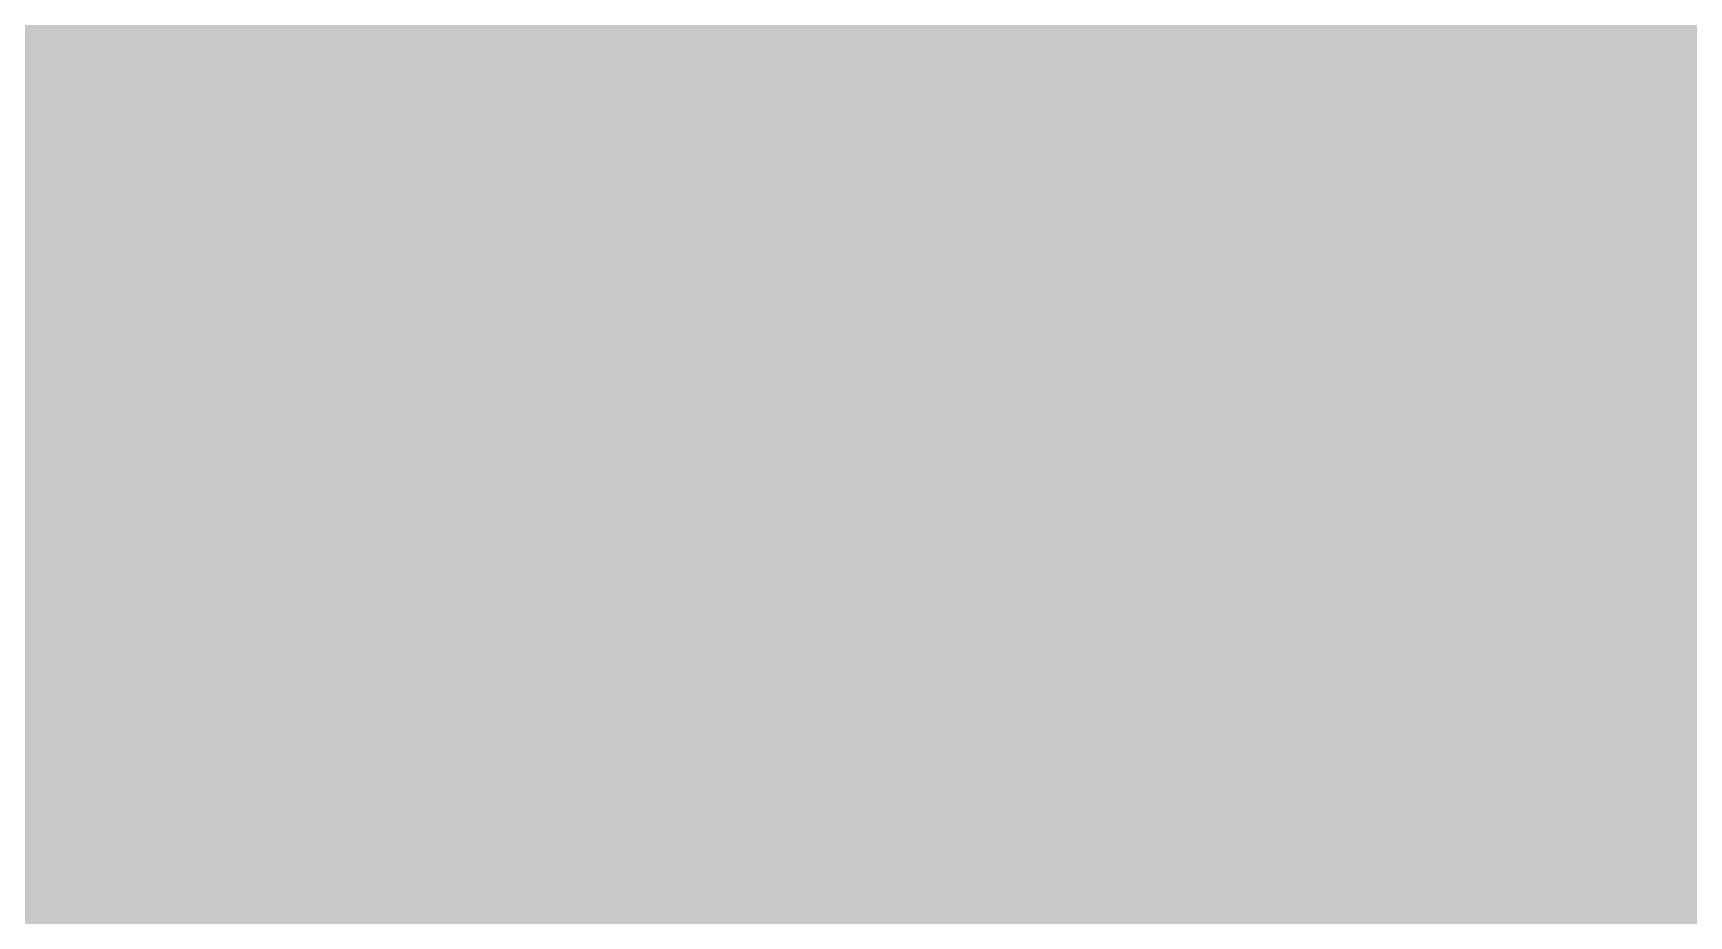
# Model space of a CAD drawing. Header units: metres. Extents: x -111189 to -108577, y -72951 to -72647.
# Drawn here: x -110736.671 to -110733.779, y -72945.926 to -72944.385 of the extents above; entities that cross this region are included whole.
import ezdxf

# ---------------------------------------------------------------- set-up
doc = ezdxf.new("R2010")
doc.units = ezdxf.units.M
doc.header["$MEASUREMENT"] = 0
doc.set_wipeout_variables(frame=1)
doc.linetypes.add('Wipeout_Contour', pattern=[1, 0, -1])
doc.layers.add('Planta Piso -1_1_01 - TERRENO PROPOSTO', color=7, linetype='Continuous')
doc.layers.add('Planta Piso -1_1_02 - PASSEIOS', color=7, linetype='Continuous')

msp = doc.modelspace()

# ---------------------------------------------------------------- hatches: boundary and pattern name
at = {"layer": 'Planta Piso -1_1_01 - TERRENO PROPOSTO', "linetype": 'Continuous', "lineweight": 0, "true_color": 0x939598, "transparency": 33554539}
msp.add_hatch(color=252, dxfattribs=at).paths.add_polyline_path([(-110746.6508, -72951.1828), (-110740.2464, -72951.1828), (-110737.7611, -72950.6884), (-110727.7202, -72948.691), (-110726.5777, -72948.4637), (-110722.7586, -72947.704), (-110721.2326, -72947.4005), (-110721.2326, -72940.7538), (-110724.0295, -72941.3098), (-110727.7187, -72942.043), (-110736.6252, -72943.8134), (-110739.0325, -72944.2918), (-110740.2322, -72944.5303), (-110744.0476, -72945.2887), (-110746.6508, -72945.8061)])

# ---------------------------------------------------------------- next in the draw order: wipeouts: each hides what was drawn before it
at = {"color": 254, "linetype": 'Wipeout_Contour', "lineweight": 0, "ltscale": 1856403.940493357}
msp.add_wipeout([(-110746.6508, -72944.3431), (-110746.6508, -72945.8061), (-110744.0476, -72945.2887), (-110740.2322, -72944.5303), (-110739.0325, -72944.2918), (-110727.7187, -72942.043), (-110724.0295, -72941.3098), (-110721.2326, -72940.7538), (-110721.2326, -72939.3245), (-110724.3019, -72939.9305), (-110727.9937, -72940.6594), (-110739.3087, -72942.8934), (-110740.5087, -72943.1304), (-110744.325, -72943.8839)], dxfattribs=at).dxf.layer = 'Planta Piso -1_1_02 - PASSEIOS'

doc.saveas('drawing.dxf')
